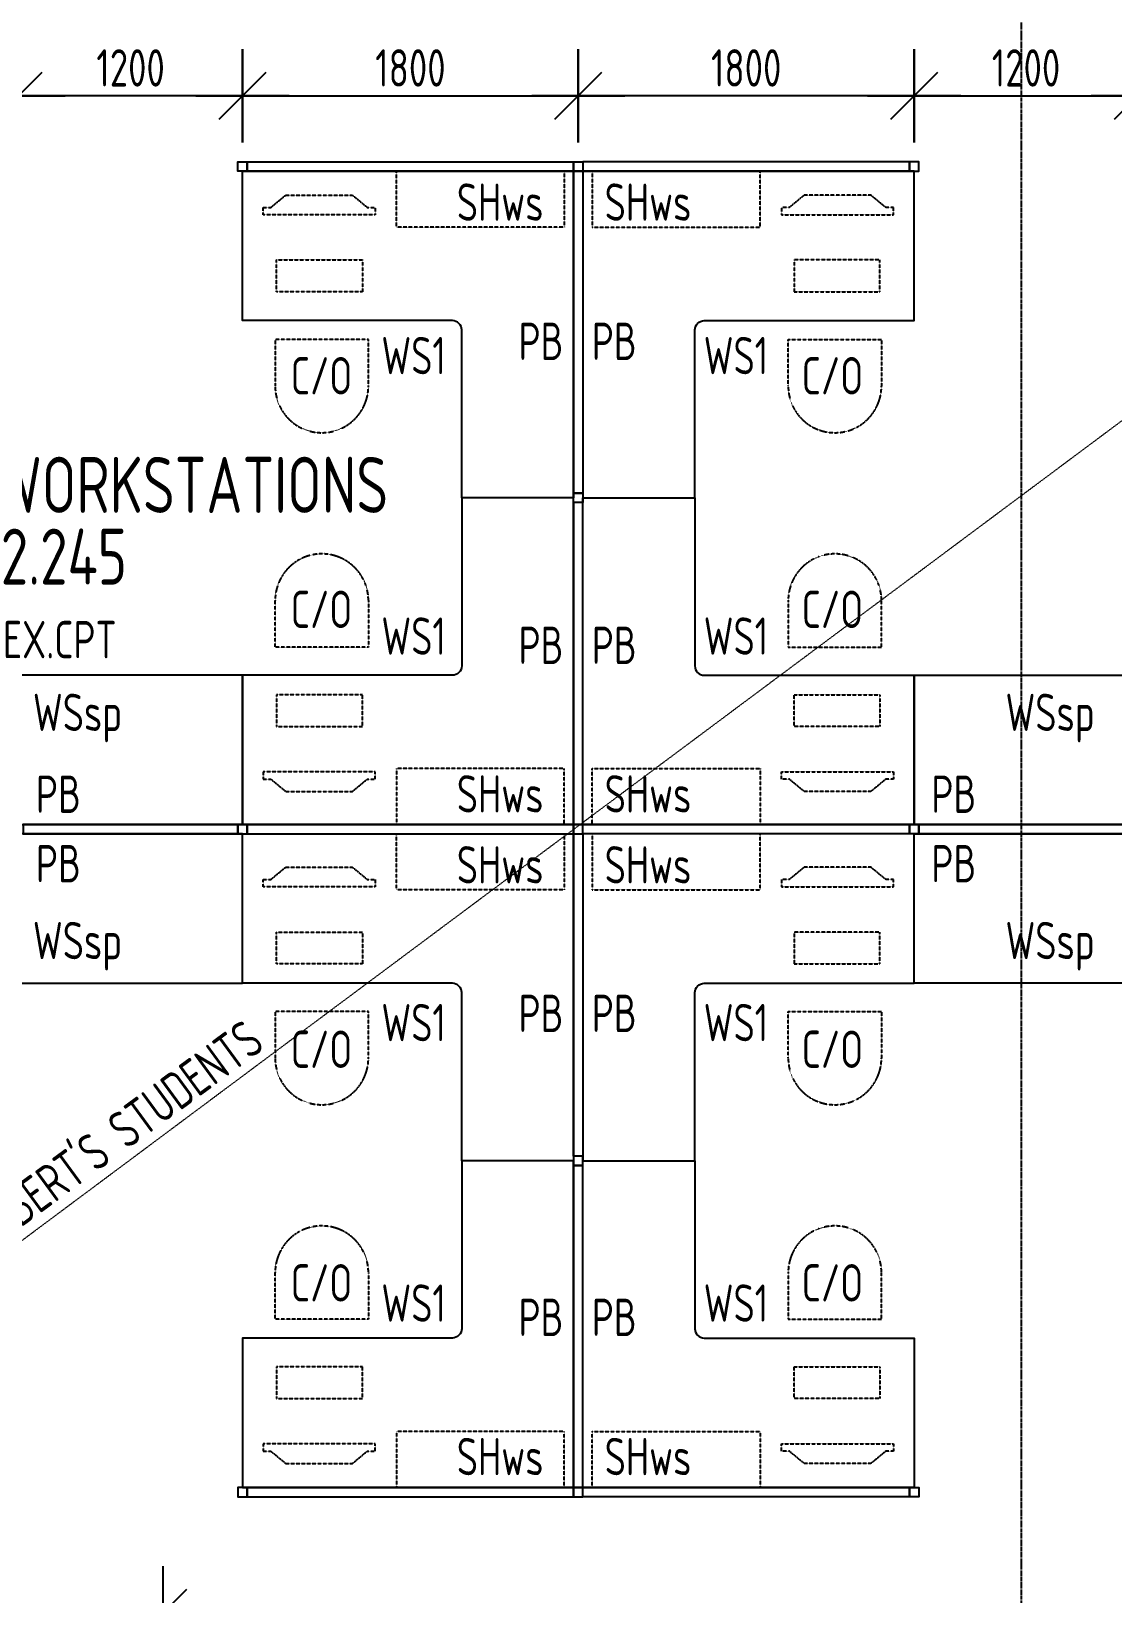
# Model space of a CAD drawing. Header units: millimetres. Extents: x -45258 to 103756, y -3540 to 105026.
# Drawn here: x 47266 to 53063, y 7473 to 15843 of the extents above; entities that cross this region are included whole.
import ezdxf
from ezdxf.enums import TextEntityAlignment as Align

# ---------------------------------------------------------------- set-up
doc = ezdxf.new("R2010")
doc.units = ezdxf.units.MM
doc.header["$LTSCALE"] = 0.4
for name, pattern in [('BLD-80-FL-2$0$CENTER', [50.8, 31.75, -6.35, 6.35, -6.35]), ('BLD-80-FL-2$0$DASHED2', [9.525, 6.35, -3.175]), ('BLD-80-FL-2$0$HIDDEN2', [4.7625, 3.175, -1.5875])]:
    doc.linetypes.add(name, pattern=pattern)
for name, color, linetype in [('BLD-80-FL-2$0$FU-EQPT-6H2', 6, 'BLD-80-FL-2$0$HIDDEN2'), ('BLD-80-FL-2$0$FU-EQPT-8H2', 8, 'BLD-80-FL-2$0$HIDDEN2'), ('BLD-80-FL-2$0$FU-FIXD-7CO-NEW', 7, 'Continuous'), ('BLD-80-FL-2$0$FU-FURN-6H2', 6, 'BLD-80-FL-2$0$HIDDEN2'), ('BLD-80-FL-2$0$ST-GRID-9CE', 9, 'BLD-80-FL-2$0$CENTER'), ('BLD-80-FL-2$0$TX-ATTR-7CO', 7, 'Continuous'), ('BLD-80-FL-2$0$TX-DIMS-8C0-100', 8, 'Continuous'), ('BLD-80-FL-2$0$TX-NOTE-7CO', 7, 'Continuous'), ('BLD-80-FL-2$0$TX-RMNU-2C0-100', 2, 'Continuous'), ('BLD-80-FL-2$0$TX-ROOM-2CO-100', 2, 'Continuous'), ('BLD-80-FL-2$0$TX-ROOM-2CO-NEW', 2, 'Continuous'), ('BLD-80-FL-2$0$TX-TEXT-7C0-100', 7, 'Continuous'), ('XREF', 8, 'Continuous')]:
    doc.layers.add(name, color=color, linetype=linetype)
doc.layers.add('BLD-80-FL-2$0$TX-LINE-6CO', color=6, linetype='Continuous', lineweight=18)
doc.styles.add('BLD-80-FL-2$0$Isocp2', font='isocp2.shx')
doc.styles.add('BLD-80-FL-2$0$STANDARD', font='isocp2.shx', dxfattribs={"width": 0.8})
doc.dimstyles.new('BLD-80-FL-2$0$TX-DIMS100', dxfattribs={"dimtxt": 200, "dimasz": 250, "dimexe": 125, "dimexo": 500, "dimgap": 50, "dimtad": 1, "dimdec": 1, "dimdsep": 46, "dimtxsty": 'BLD-80-FL-2$0$STANDARD', "dimblk1": 'BLD-80-FL-2$0$DIMTICK', "dimblk2": 'BLD-80-FL-2$0$DIMTICK', "dimsah": 1, "dimcen": 2.5, "dimse1": 1, "dimse2": 1, "dimclrd": 8, "dimclre": 8, "dimclrt": 2, "dimadec": 0, "dimazin": 0, "dimtfac": 1, "dimtdec": 1, "dimtmove": 2, "dimatfit": 3, "dimldrblk": 'BLD-80-FL-2$0$DIMTICK', "dimfxl": 1, "dimtolj": 1, "dimtzin": 0, "dimarcsym": 0})

# ---------------------------------------------------------------- blocks, each defined once
blk = doc.blocks.new('BLD-80-FL-2$0$DIMTICK')
for p, q in [((0, 1), (0, -1)), ((-1, 0), (1, 0))]:
    blk.add_line(p, q)
at = {"color": 2, "linetype": 'Continuous'}
blk.add_line((-0.5, -0.5), (0.5, 0.5), dxfattribs=at)
blk = doc.blocks.new('*D109')
at = {"layer": 'BLD-80-FL-2$0$TX-DIMS-8C0-100', "color": 8, "lineweight": -2, "transparency": 16777216}
blk.add_line((48450, 7827.3), (60750, 7827.3), dxfattribs=at)
at = {"layer": 'Defpoints', "color": 0, "transparency": 16777216}
for p in [(61000, 7827.3), (48200, 6450), (61000, 6450)]:
    blk.add_point(p, dxfattribs=at)
at = {"layer": 'BLD-80-FL-2$0$TX-DIMS-8C0-100', "color": 8, "lineweight": -2, "transparency": 16777216, "xscale": 250, "yscale": 250, "zscale": 250, "rotation": 180}
blk.add_blockref('BLD-80-FL-2$0$DIMTICK', (48200, 7827.3), dxfattribs=at)
at = {"layer": 'BLD-80-FL-2$0$TX-DIMS-8C0-100', "color": 8, "lineweight": -2, "transparency": 16777216, "xscale": 250, "yscale": 250, "zscale": 250}
blk.add_blockref('BLD-80-FL-2$0$DIMTICK', (61000, 7827.3), dxfattribs=at)
at = {"layer": 'BLD-80-FL-2$0$TX-DIMS-8C0-100', "color": 2, "transparency": 16777216, "insert": (54600, 7987.3), "char_height": 200, "attachment_point": 5, "style": 'BLD-80-FL-2$0$STANDARD'}
blk.add_mtext('\\A1;(1500mm HIGH SCREENS)', dxfattribs=at)
blk = doc.blocks.new('*D94')
at = {"layer": 'BLD-80-FL-2$0$TX-DIMS-8C0-100', "color": 8, "lineweight": -2, "transparency": 16777216}
blk.add_line((47175, 15953.7), (45875, 15953.7), dxfattribs=at)
at = {"layer": 'Defpoints', "color": 0, "transparency": 16777216}
for p in [(45625, 15953.7), (45625, 15550), (47425, 15550)]:
    blk.add_point(p, dxfattribs=at)
at = {"layer": 'BLD-80-FL-2$0$TX-DIMS-8C0-100', "color": 8, "lineweight": -2, "transparency": 16777216, "xscale": 250, "yscale": 250, "zscale": 250, "rotation": 180}
blk.add_blockref('BLD-80-FL-2$0$DIMTICK', (45625, 15953.7), dxfattribs=at)
at = {"layer": 'BLD-80-FL-2$0$TX-DIMS-8C0-100', "color": 8, "lineweight": -2, "transparency": 16777216, "xscale": 250, "yscale": 250, "zscale": 250}
blk.add_blockref('BLD-80-FL-2$0$DIMTICK', (47425, 15953.7), dxfattribs=at)
at = {"layer": 'BLD-80-FL-2$0$TX-DIMS-8C0-100', "color": 2, "transparency": 16777216, "insert": (46525, 16103.7), "char_height": 200, "attachment_point": 5, "style": 'BLD-80-FL-2$0$STANDARD'}
blk.add_mtext('\\A1;1800', dxfattribs=at)
blk = doc.blocks.new('*D95')
at = {"layer": 'BLD-80-FL-2$0$TX-DIMS-8C0-100', "color": 8, "lineweight": -2, "transparency": 16777216}
blk.add_line((48375, 15953.7), (47675, 15953.7), dxfattribs=at)
at = {"layer": 'Defpoints', "color": 0, "transparency": 16777216}
for p in [(47425, 15953.7), (47425, 15550), (48625, 15550)]:
    blk.add_point(p, dxfattribs=at)
at = {"layer": 'BLD-80-FL-2$0$TX-DIMS-8C0-100', "color": 8, "lineweight": -2, "transparency": 16777216, "xscale": 250, "yscale": 250, "zscale": 250, "rotation": 180}
blk.add_blockref('BLD-80-FL-2$0$DIMTICK', (47425, 15953.7), dxfattribs=at)
at = {"layer": 'BLD-80-FL-2$0$TX-DIMS-8C0-100', "color": 8, "lineweight": -2, "transparency": 16777216, "xscale": 250, "yscale": 250, "zscale": 250}
blk.add_blockref('BLD-80-FL-2$0$DIMTICK', (48625, 15953.7), dxfattribs=at)
at = {"layer": 'BLD-80-FL-2$0$TX-DIMS-8C0-100', "color": 2, "transparency": 16777216, "insert": (48025, 16103.8), "char_height": 200, "attachment_point": 5, "style": 'BLD-80-FL-2$0$STANDARD'}
blk.add_mtext('\\A1;1200', dxfattribs=at)
blk = doc.blocks.new('*U23')
blk.add_lwpolyline([(0, 822.5), (900, 822.5), (900, 1122.5), (0, 1122.5)], close=True)
at = {"layer": 'BLD-80-FL-2$0$TX-ATTR-7CO', "linetype": 'Continuous', "ltscale": 5, "style": 'BLD-80-FL-2$0$STANDARD', "width": 0.8}
for p in [(102.8, 780), (102.8, 533.3)]:
    blk.add_attdef('EQUIPMENT-TYPE', p, '', height=200, dxfattribs=at)
blk = doc.blocks.new('BLD-80-FL-2$0$NOTE')
at = {"layer": 'BLD-80-FL-2$0$TX-ATTR-7CO', "style": 'BLD-80-FL-2$0$Isocp2'}
blk.add_attdef('WWW', text='', height=2, dxfattribs=at).set_placement((0, 0), align=Align.MIDDLE)
blk = doc.blocks.new('*D96')
at = {"layer": 'BLD-80-FL-2$0$TX-DIMS-8C0-100', "color": 8, "lineweight": -2, "transparency": 16777216}
blk.add_line((48875, 15953.7), (50175, 15953.7), dxfattribs=at)
at = {"layer": 'Defpoints', "color": 0, "transparency": 16777216}
for p in [(50425, 15953.7), (48625, 15550), (50425, 15550)]:
    blk.add_point(p, dxfattribs=at)
at = {"layer": 'BLD-80-FL-2$0$TX-DIMS-8C0-100', "color": 8, "lineweight": -2, "transparency": 16777216, "xscale": 250, "yscale": 250, "zscale": 250, "rotation": 180}
blk.add_blockref('BLD-80-FL-2$0$DIMTICK', (48625, 15953.7), dxfattribs=at)
at = {"layer": 'BLD-80-FL-2$0$TX-DIMS-8C0-100', "color": 8, "lineweight": -2, "transparency": 16777216, "xscale": 250, "yscale": 250, "zscale": 250}
blk.add_blockref('BLD-80-FL-2$0$DIMTICK', (50425, 15953.7), dxfattribs=at)
at = {"layer": 'BLD-80-FL-2$0$TX-DIMS-8C0-100', "color": 2, "transparency": 16777216, "insert": (49525, 16103.7), "char_height": 200, "attachment_point": 5, "style": 'BLD-80-FL-2$0$STANDARD'}
blk.add_mtext('\\A1;1800', dxfattribs=at)
blk = doc.blocks.new('*D97')
at = {"layer": 'BLD-80-FL-2$0$TX-DIMS-8C0-100', "color": 8, "lineweight": -2, "transparency": 16777216}
blk.add_line((52475, 15953.7), (53175, 15953.7), dxfattribs=at)
at = {"layer": 'Defpoints', "color": 0, "transparency": 16777216}
for p in [(53425, 15953.7), (52225, 15550), (53425, 15550)]:
    blk.add_point(p, dxfattribs=at)
at = {"layer": 'BLD-80-FL-2$0$TX-DIMS-8C0-100', "color": 8, "lineweight": -2, "transparency": 16777216, "xscale": 250, "yscale": 250, "zscale": 250, "rotation": 180}
blk.add_blockref('BLD-80-FL-2$0$DIMTICK', (52225, 15953.7), dxfattribs=at)
at = {"layer": 'BLD-80-FL-2$0$TX-DIMS-8C0-100', "color": 8, "lineweight": -2, "transparency": 16777216, "xscale": 250, "yscale": 250, "zscale": 250}
blk.add_blockref('BLD-80-FL-2$0$DIMTICK', (53425, 15953.7), dxfattribs=at)
at = {"layer": 'BLD-80-FL-2$0$TX-DIMS-8C0-100', "color": 2, "transparency": 16777216, "insert": (52825, 16103.8), "char_height": 200, "attachment_point": 5, "style": 'BLD-80-FL-2$0$STANDARD'}
blk.add_mtext('\\A1;1200', dxfattribs=at)
blk = doc.blocks.new('*D98')
at = {"layer": 'BLD-80-FL-2$0$TX-DIMS-8C0-100', "color": 8, "lineweight": -2, "transparency": 16777216}
blk.add_line((51975, 15953.7), (50675, 15953.7), dxfattribs=at)
at = {"layer": 'Defpoints', "color": 0, "transparency": 16777216}
for p in [(50425, 15953.7), (50425, 15550), (52225, 15550)]:
    blk.add_point(p, dxfattribs=at)
at = {"layer": 'BLD-80-FL-2$0$TX-DIMS-8C0-100', "color": 8, "lineweight": -2, "transparency": 16777216, "xscale": 250, "yscale": 250, "zscale": 250, "rotation": 180}
blk.add_blockref('BLD-80-FL-2$0$DIMTICK', (50425, 15953.7), dxfattribs=at)
at = {"layer": 'BLD-80-FL-2$0$TX-DIMS-8C0-100', "color": 8, "lineweight": -2, "transparency": 16777216, "xscale": 250, "yscale": 250, "zscale": 250}
blk.add_blockref('BLD-80-FL-2$0$DIMTICK', (52225, 15953.7), dxfattribs=at)
at = {"layer": 'BLD-80-FL-2$0$TX-DIMS-8C0-100', "color": 2, "transparency": 16777216, "insert": (51325, 16103.7), "char_height": 200, "attachment_point": 5, "style": 'BLD-80-FL-2$0$STANDARD'}
blk.add_mtext('\\A1;1800', dxfattribs=at)
blk = doc.blocks.new('*D99')
at = {"layer": 'BLD-80-FL-2$0$TX-DIMS-8C0-100', "color": 8, "lineweight": -2, "transparency": 16777216}
blk.add_line((53675, 15953.7), (54975, 15953.7), dxfattribs=at)
at = {"layer": 'Defpoints', "color": 0, "transparency": 16777216}
for p in [(55225, 15953.7), (53425, 15550), (55225, 15550)]:
    blk.add_point(p, dxfattribs=at)
at = {"layer": 'BLD-80-FL-2$0$TX-DIMS-8C0-100', "color": 8, "lineweight": -2, "transparency": 16777216, "xscale": 250, "yscale": 250, "zscale": 250, "rotation": 180}
blk.add_blockref('BLD-80-FL-2$0$DIMTICK', (53425, 15953.7), dxfattribs=at)
at = {"layer": 'BLD-80-FL-2$0$TX-DIMS-8C0-100', "color": 8, "lineweight": -2, "transparency": 16777216, "xscale": 250, "yscale": 250, "zscale": 250}
blk.add_blockref('BLD-80-FL-2$0$DIMTICK', (55225, 15953.7), dxfattribs=at)
at = {"layer": 'BLD-80-FL-2$0$TX-DIMS-8C0-100', "color": 2, "transparency": 16777216, "insert": (54325, 16103.7), "char_height": 200, "attachment_point": 5, "style": 'BLD-80-FL-2$0$STANDARD'}
blk.add_mtext('\\A1;1800', dxfattribs=at)
blk = doc.blocks.new('BLD-80-FL-2$0$RMIDEN-2')
at = {"layer": 'BLD-80-FL-2$0$TX-RMNU-2C0-100', "style": 'BLD-80-FL-2$0$STANDARD'}
blk.add_attdef('ROOMNUM', (-11.5, 487.7), '', height=300, dxfattribs=at)
at = {"layer": 'BLD-80-FL-2$0$TX-ROOM-2CO-100', "style": 'BLD-80-FL-2$0$STANDARD'}
for tag, p in [('ROOMNAM1', (-12.1, 1710.3)), ('ROOMNAM2', (-12.1, 1300.5)), ('ROOMNAM3', (-12.1, 892.8))]:
    blk.add_attdef(tag, p, '', height=300, dxfattribs=at)
at = {"layer": 'BLD-80-FL-2$0$TX-TEXT-7C0-100', "style": 'BLD-80-FL-2$0$STANDARD'}
blk.add_attdef('XX', (2, 157.6), '', height=200, dxfattribs=at)
blk = doc.blocks.new('BLD-80-FL-2', base_point=(226.58, 457.44))
at = {"layer": 'BLD-80-FL-2$0$FU-EQPT-8H2'}
for points in [[(48777.33, 15356.56), (48856.98, 15422.47), (49213.82, 15422.47), (49293.48, 15356.56), (49335.4, 15356.56), (49335.4, 15316.88), (48735.4, 15316.88), (48735.4, 15356.56)], [(52072.67, 15356.56), (51993.01, 15422.47), (51636.18, 15422.47), (51556.52, 15356.56), (51514.59, 15356.56), (51514.59, 15316.88), (52114.59, 15316.88), (52114.59, 15356.56)], [(49268, 15074.91), (49268, 14904.91), (48808, 14904.91), (48808, 15074.91)], [(51581.99, 15074.91), (51581.99, 14904.91), (52041.99, 14904.91), (52041.99, 15074.91)], [(49268, 12575.11), (49268, 12745.11), (48808, 12745.11), (48808, 12575.11)], [(51581.99, 12575.11), (51581.99, 12745.11), (52041.99, 12745.11), (52041.99, 12575.11)], [(48777.33, 12293.46), (48856.98, 12227.55), (49213.82, 12227.55), (49293.48, 12293.46), (49335.4, 12293.46), (49335.4, 12333.14), (48735.4, 12333.14), (48735.4, 12293.46)], [(52072.67, 12293.46), (51993.01, 12227.55), (51636.18, 12227.55), (51556.52, 12293.46), (51514.59, 12293.46), (51514.59, 12333.14), (52114.59, 12333.14), (52114.59, 12293.46)], [(48777.33, 11756.56), (48856.98, 11822.47), (49213.82, 11822.47), (49293.48, 11756.56), (49335.4, 11756.56), (49335.4, 11716.88), (48735.4, 11716.88), (48735.4, 11756.56)], [(52072.67, 11756.56), (51993.01, 11822.47), (51636.18, 11822.47), (51556.52, 11756.56), (51514.59, 11756.56), (51514.59, 11716.88), (52114.59, 11716.88), (52114.59, 11756.56)], [(49268, 11474.91), (49268, 11304.91), (48808, 11304.91), (48808, 11474.91)], [(51581.99, 11474.91), (51581.99, 11304.91), (52041.99, 11304.91), (52041.99, 11474.91)], [(49268, 8975.11), (49268, 9145.11), (48808, 9145.11), (48808, 8975.11)], [(51581.99, 8975.11), (51581.99, 9145.11), (52041.99, 9145.11), (52041.99, 8975.11)], [(48777.33, 8693.46), (48856.98, 8627.55), (49213.82, 8627.55), (49293.48, 8693.46), (49335.4, 8693.46), (49335.4, 8733.14), (48735.4, 8733.14), (48735.4, 8693.46)], [(52072.67, 8693.46), (51993.01, 8627.55), (51636.18, 8627.55), (51556.52, 8693.46), (51514.59, 8693.46), (51514.59, 8733.14), (52114.59, 8733.14), (52114.59, 8693.46)]]:
    blk.add_lwpolyline(points, close=True, dxfattribs=at)
at = {"layer": 'BLD-80-FL-2$0$FU-FIXD-7CO-NEW'}
for points in [[(48650, 15550.01), (48600, 15550.01), (48600, 15600.01), (48650, 15600.01)], [(50400, 15550.01), (48650, 15550.01), (48650, 15600.01), (50400, 15600.01)], [(50450, 15550.01), (50400, 15550.01), (50400, 15600.01), (50450, 15600.01)], [(50450, 15550.01), (52200, 15550.01), (52200, 15600.01), (50450, 15600.01)], [(52200, 15550.01), (52250, 15550.01), (52250, 15600.01), (52200, 15600.01)], [(50450, 13825.01), (50400, 13825.01), (50400, 15550.01), (50450, 15550.01)], [(50450, 13775.01), (50400, 13775.01), (50400, 13825.01), (50450, 13825.01)], [(50450, 13775.01), (50400, 13775.01), (50400, 12050.01), (50450, 12050.01)], [(47425, 12050.01), (48625, 12050.01), (48625, 12850.01), (47425, 12850.01)], [(53425, 12050.01), (52225, 12050.01), (52225, 12850.01), (53425, 12850.01)], [(47425, 11200.01), (48625, 11200.01), (48625, 12000.01), (47425, 12000.01)], [(47450, 12000.01), (48600, 12000.01), (48600, 12050.01), (47450, 12050.01)], [(48650, 12050.01), (48600, 12050.01), (48600, 12000.01), (48650, 12000.01)], [(50400, 12050.01), (48650, 12050.01), (48650, 12000.01), (50400, 12000.01)], [(50450, 12050.01), (50400, 12050.01), (50400, 12000.01), (50450, 12000.01)], [(50450, 10275.01), (50400, 10275.01), (50400, 12000.01), (50450, 12000.01)], [(50450, 12050.01), (52200, 12050.01), (52200, 12000.01), (50450, 12000.01)], [(52200, 12050.01), (52250, 12050.01), (52250, 12000.01), (52200, 12000.01)], [(53425, 11200.01), (52225, 11200.01), (52225, 12000.01), (53425, 12000.01)], [(53400, 12000.01), (52250, 12000.01), (52250, 12050.01), (53400, 12050.01)], [(50450, 10275.01), (50400, 10275.01), (50400, 10225.01), (50450, 10225.01)], [(50450, 10225.01), (50400, 10225.01), (50400, 8500.01), (50450, 8500.01)], [(48650, 8500.01), (48600, 8500.01), (48600, 8450.01), (48650, 8450.01)], [(50400, 8500.01), (48650, 8500.01), (48650, 8450.01), (50400, 8450.01)], [(50450, 8500.01), (50400, 8500.01), (50400, 8450.01), (50450, 8450.01)], [(50450, 8500.01), (52200, 8500.01), (52200, 8450.01), (50450, 8450.01)], [(52200, 8500.01), (52250, 8500.01), (52250, 8450.01), (52200, 8450.01)]]:
    blk.add_lwpolyline(points, close=True, dxfattribs=at)
at = {"layer": 'BLD-80-FL-2$0$FU-FIXD-7CO-NEW', "flags": 128}
for points in [[(48625, 15550.01), (50400, 15550.01), (50400, 13800.01), (49800, 13800.01), (49800, 14700.01, 0.4142136), (49750, 14750.01), (48625, 14750.01)], [(52225, 15550.01), (50450, 15550.01), (50450, 13800.01), (51050, 13800.01), (51050, 14700.01, -0.4142136), (51100, 14750.01), (52225, 14750.01)], [(48625, 12050.01), (50400, 12050.01), (50400, 13800.01), (49800, 13800.01), (49800, 12900.01, -0.4142136), (49750, 12850.01), (48625, 12850.01)], [(52225, 12050.01), (50450, 12050.01), (50450, 13800.01), (51050, 13800.01), (51050, 12900.01, 0.4142136), (51100, 12850.01), (52225, 12850.01)], [(48625, 12000.01), (50400, 12000.01), (50400, 10250.01), (49800, 10250.01), (49800, 11150.01, 0.4142136), (49750, 11200.01), (48625, 11200.01)], [(52225, 12000.01), (50450, 12000.01), (50450, 10250.01), (51050, 10250.01), (51050, 11150.01, -0.4142136), (51100, 11200.01), (52225, 11200.01)], [(48625, 8500.01), (50400, 8500.01), (50400, 10250.01), (49800, 10250.01), (49800, 9350.01, -0.4142136), (49750, 9300.01), (48625, 9300.01)], [(52225, 8500.01), (50450, 8500.01), (50450, 10250.01), (51050, 10250.01), (51050, 9350.01, 0.4142136), (51100, 9300.01), (52225, 9300.01)]]:
    blk.add_lwpolyline(points, format="xyb", close=True, dxfattribs=at)
at = {"layer": 'BLD-80-FL-2$0$FU-FURN-6H2'}
for points in [[(49299.85, 14399.65), (49299.85, 14649.65), (48799.85, 14649.65), (48799.85, 14399.65, 1)], [(51550.15, 14399.65), (51550.15, 14649.65), (52050.15, 14649.65), (52050.15, 14399.65, -1)], [(49299.85, 13250.37), (49299.85, 13000.37), (48799.85, 13000.37), (48799.85, 13250.37, -1)], [(51550.15, 13250.37), (51550.15, 13000.37), (52050.15, 13000.37), (52050.15, 13250.37, 1)], [(49299.85, 10799.65), (49299.85, 11049.65), (48799.85, 11049.65), (48799.85, 10799.65, 1)], [(51550.15, 10799.65), (51550.15, 11049.65), (52050.15, 11049.65), (52050.15, 10799.65, -1)], [(49299.85, 9650.37), (49299.85, 9400.37), (48799.85, 9400.37), (48799.85, 9650.37, -1)], [(51550.15, 9650.37), (51550.15, 9400.37), (52050.15, 9400.37), (52050.15, 9650.37, 1)]]:
    blk.add_lwpolyline(points, format="xyb", close=True, dxfattribs=at)
at = {"layer": 'BLD-80-FL-2$0$ST-GRID-9CE'}
blk.add_line((52800, -2523.99), (52799.97, 31750), dxfattribs=at)
at = {"layer": 'BLD-80-FL-2$0$TX-LINE-6CO', "linetype": 'BLD-80-FL-2$0$DASHED2'}
blk.add_line((45600, 8450.01), (55200, 15600.01), dxfattribs=at)
at = {"layer": 'BLD-80-FL-2$0$FU-EQPT-6H2'}
ref = blk.add_blockref('*U23', (50350, 14427.47), dxfattribs=dict(at, xscale=-1))
ref.add_attrib('EQUIPMENT-TYPE', 'SHws', (49773.71, 15284.99), dxfattribs={"layer": 'BLD-80-FL-2$0$TX-ATTR-7CO', "linetype": 'Continuous', "ltscale": 5, "height": 200, "style": 'BLD-80-FL-2$0$STANDARD', "width": 0.8})
ref = blk.add_blockref('*U23', (50500, 14427.47), dxfattribs=at)
ref.add_attrib('EQUIPMENT-TYPE', 'SHws', (50566.46, 15284.99), dxfattribs={"layer": 'BLD-80-FL-2$0$TX-ATTR-7CO', "linetype": 'Continuous', "ltscale": 5, "height": 200, "style": 'BLD-80-FL-2$0$STANDARD', "width": 0.8})
ref = blk.add_blockref('*U23', (50350, 13172.55), dxfattribs=dict(at, rotation=180))
ref.add_attrib('EQUIPMENT-TYPE', 'SHws', (49773.71, 12115.02), dxfattribs={"layer": 'BLD-80-FL-2$0$TX-ATTR-7CO', "linetype": 'Continuous', "ltscale": 5, "height": 200, "style": 'BLD-80-FL-2$0$STANDARD', "width": 0.8})
ref = blk.add_blockref('*U23', (50500, 13172.55), dxfattribs=dict(at, xscale=-1, rotation=180))
ref.add_attrib('EQUIPMENT-TYPE', 'SHws', (50566.46, 12115.02), dxfattribs={"layer": 'BLD-80-FL-2$0$TX-ATTR-7CO', "linetype": 'Continuous', "ltscale": 5, "height": 200, "style": 'BLD-80-FL-2$0$STANDARD', "width": 0.8})
ref = blk.add_blockref('*U23', (50350, 10877.47), dxfattribs=dict(at, xscale=-1))
ref.add_attrib('EQUIPMENT-TYPE', 'SHws', (49773.71, 11734.99), dxfattribs={"layer": 'BLD-80-FL-2$0$TX-ATTR-7CO', "linetype": 'Continuous', "ltscale": 5, "height": 200, "style": 'BLD-80-FL-2$0$STANDARD', "width": 0.8})
ref = blk.add_blockref('*U23', (50500, 10877.47), dxfattribs=at)
ref.add_attrib('EQUIPMENT-TYPE', 'SHws', (50566.46, 11734.99), dxfattribs={"layer": 'BLD-80-FL-2$0$TX-ATTR-7CO', "linetype": 'Continuous', "ltscale": 5, "height": 200, "style": 'BLD-80-FL-2$0$STANDARD', "width": 0.8})
ref = blk.add_blockref('*U23', (50350, 9622.55), dxfattribs=dict(at, rotation=180))
ref.add_attrib('EQUIPMENT-TYPE', 'SHws', (49773.71, 8565.02), dxfattribs={"layer": 'BLD-80-FL-2$0$TX-ATTR-7CO', "linetype": 'Continuous', "ltscale": 5, "height": 200, "style": 'BLD-80-FL-2$0$STANDARD', "width": 0.8})
ref = blk.add_blockref('*U23', (50500, 9622.55), dxfattribs=dict(at, xscale=-1, rotation=180))
ref.add_attrib('EQUIPMENT-TYPE', 'SHws', (50566.46, 8565.02), dxfattribs={"layer": 'BLD-80-FL-2$0$TX-ATTR-7CO', "linetype": 'Continuous', "ltscale": 5, "height": 200, "style": 'BLD-80-FL-2$0$STANDARD', "width": 0.8})
at = {"layer": 'BLD-80-FL-2$0$TX-NOTE-7CO'}
ref = blk.add_blockref('BLD-80-FL-2$0$NOTE', (50101.84, 14639.16), dxfattribs=dict(at, xscale=50, yscale=50, zscale=50))
ref.add_attrib('WWW', 'PB', (50104.58, 14539.16), dxfattribs={"layer": 'BLD-80-FL-2$0$TX-ATTR-7CO', "height": 200, "style": 'BLD-80-FL-2$0$Isocp2', "width": 0.8})
ref = blk.add_blockref('BLD-80-FL-2$0$NOTE', (50756, 14639.16), dxfattribs=dict(at, xscale=-50, yscale=50, zscale=50))
ref.add_attrib('WWW', 'PB', (50497.26, 14539.16), dxfattribs={"layer": 'BLD-80-FL-2$0$TX-ATTR-7CO', "height": 200, "style": 'BLD-80-FL-2$0$Isocp2', "width": 0.8})
ref = blk.add_blockref('BLD-80-FL-2$0$NOTE', (49494.37, 14562.84), dxfattribs=dict(at, xscale=50, yscale=50, zscale=50))
ref.add_attrib('WWW', 'WS1', (49369.11, 14462.84), dxfattribs={"layer": 'BLD-80-FL-2$0$TX-ATTR-7CO', "height": 200, "style": 'BLD-80-FL-2$0$Isocp2', "width": 0.8})
ref = blk.add_blockref('BLD-80-FL-2$0$NOTE', (51355.63, 14562.84), dxfattribs=dict(at, xscale=-50, yscale=50, zscale=50))
ref.add_attrib('WWW', 'WS1', (51096.88, 14462.84), dxfattribs={"layer": 'BLD-80-FL-2$0$TX-ATTR-7CO', "height": 200, "style": 'BLD-80-FL-2$0$Isocp2', "width": 0.8})
ref = blk.add_blockref('BLD-80-FL-2$0$NOTE', (48969.23, 14454.6), dxfattribs=dict(at, xscale=50, yscale=50, zscale=50))
ref.add_attrib('WWW', 'C/O', (48883.43, 14354.6), dxfattribs={"layer": 'BLD-80-FL-2$0$TX-ATTR-7CO', "height": 200, "style": 'BLD-80-FL-2$0$Isocp2', "width": 0.8})
ref = blk.add_blockref('BLD-80-FL-2$0$NOTE', (51880.76, 14454.6), dxfattribs=dict(at, xscale=-50, yscale=50, zscale=50))
ref.add_attrib('WWW', 'C/O', (51622.02, 14354.6), dxfattribs={"layer": 'BLD-80-FL-2$0$TX-ATTR-7CO', "height": 200, "style": 'BLD-80-FL-2$0$Isocp2', "width": 0.8})
ref = blk.add_blockref('BLD-80-FL-2$0$NOTE', (48969.23, 13203.31), dxfattribs=dict(at, xscale=50, yscale=50, zscale=50))
ref.add_attrib('WWW', 'C/O', (48883.43, 13103.31), dxfattribs={"layer": 'BLD-80-FL-2$0$TX-ATTR-7CO', "height": 200, "style": 'BLD-80-FL-2$0$Isocp2', "width": 0.8})
ref = blk.add_blockref('BLD-80-FL-2$0$NOTE', (51880.76, 13203.31), dxfattribs=dict(at, xscale=-50, yscale=50, zscale=50))
ref.add_attrib('WWW', 'C/O', (51622.02, 13103.31), dxfattribs={"layer": 'BLD-80-FL-2$0$TX-ATTR-7CO', "height": 200, "style": 'BLD-80-FL-2$0$Isocp2', "width": 0.8})
ref = blk.add_blockref('BLD-80-FL-2$0$NOTE', (49494.37, 13060.24), dxfattribs=dict(at, xscale=50, yscale=50, zscale=50))
ref.add_attrib('WWW', 'WS1', (49369.11, 12960.24), dxfattribs={"layer": 'BLD-80-FL-2$0$TX-ATTR-7CO', "height": 200, "style": 'BLD-80-FL-2$0$Isocp2', "width": 0.8})
ref = blk.add_blockref('BLD-80-FL-2$0$NOTE', (51355.63, 13060.24), dxfattribs=dict(at, xscale=-50, yscale=50, zscale=50))
ref.add_attrib('WWW', 'WS1', (51096.88, 12960.24), dxfattribs={"layer": 'BLD-80-FL-2$0$TX-ATTR-7CO', "height": 200, "style": 'BLD-80-FL-2$0$Isocp2', "width": 0.8})
ref = blk.add_blockref('BLD-80-FL-2$0$NOTE', (50101.84, 13010.85), dxfattribs=dict(at, xscale=-50, yscale=50, zscale=50, rotation=180))
ref.add_attrib('WWW', 'PB', (50104.58, 12910.85), dxfattribs={"layer": 'BLD-80-FL-2$0$TX-ATTR-7CO', "height": 200, "style": 'BLD-80-FL-2$0$Isocp2', "width": 0.8})
ref = blk.add_blockref('BLD-80-FL-2$0$NOTE', (50756, 13010.85), dxfattribs=dict(at, xscale=50, yscale=50, zscale=50, rotation=180))
ref.add_attrib('WWW', 'PB', (50497.26, 12910.85), dxfattribs={"layer": 'BLD-80-FL-2$0$TX-ATTR-7CO', "height": 200, "style": 'BLD-80-FL-2$0$Isocp2', "width": 0.8})
ref = blk.add_blockref('BLD-80-FL-2$0$NOTE', (47759.92, 12651.66), dxfattribs=dict(at, xscale=-50, yscale=50, zscale=50))
ref.add_attrib('WWW', 'WSsp', (47501.17, 12551.66), dxfattribs={"layer": 'BLD-80-FL-2$0$TX-ATTR-7CO', "height": 200, "style": 'BLD-80-FL-2$0$Isocp2', "width": 0.8})
ref = blk.add_blockref('BLD-80-FL-2$0$NOTE', (52990.07, 12651.66), dxfattribs=dict(at, xscale=50, yscale=50, zscale=50))
ref.add_attrib('WWW', 'WSsp', (52714.62, 12551.66), dxfattribs={"layer": 'BLD-80-FL-2$0$TX-ATTR-7CO', "height": 200, "style": 'BLD-80-FL-2$0$Isocp2', "width": 0.8})
ref = blk.add_blockref('BLD-80-FL-2$0$NOTE', (47514.84, 12213.16), dxfattribs=dict(at, xscale=50, yscale=50, zscale=50))
ref.add_attrib('WWW', 'PB', (47517.58, 12113.16), dxfattribs={"layer": 'BLD-80-FL-2$0$TX-ATTR-7CO', "height": 200, "style": 'BLD-80-FL-2$0$Isocp2', "width": 0.8})
ref = blk.add_blockref('BLD-80-FL-2$0$NOTE', (52314.84, 12213.16), dxfattribs=dict(at, xscale=50, yscale=50, zscale=50))
ref.add_attrib('WWW', 'PB', (52317.58, 12113.16), dxfattribs={"layer": 'BLD-80-FL-2$0$TX-ATTR-7CO', "height": 200, "style": 'BLD-80-FL-2$0$Isocp2', "width": 0.8})
ref = blk.add_blockref('BLD-80-FL-2$0$NOTE', (47514.84, 11841.16), dxfattribs=dict(at, xscale=50, yscale=50, zscale=50))
ref.add_attrib('WWW', 'PB', (47517.58, 11741.16), dxfattribs={"layer": 'BLD-80-FL-2$0$TX-ATTR-7CO', "height": 200, "style": 'BLD-80-FL-2$0$Isocp2', "width": 0.8})
ref = blk.add_blockref('BLD-80-FL-2$0$NOTE', (52314.84, 11841.16), dxfattribs=dict(at, xscale=50, yscale=50, zscale=50))
ref.add_attrib('WWW', 'PB', (52317.58, 11741.16), dxfattribs={"layer": 'BLD-80-FL-2$0$TX-ATTR-7CO', "height": 200, "style": 'BLD-80-FL-2$0$Isocp2', "width": 0.8})
ref = blk.add_blockref('BLD-80-FL-2$0$NOTE', (47759.92, 11429.24), dxfattribs=dict(at, xscale=-50, yscale=50, zscale=50))
ref.add_attrib('WWW', 'WSsp', (47501.17, 11329.24), dxfattribs={"layer": 'BLD-80-FL-2$0$TX-ATTR-7CO', "height": 200, "style": 'BLD-80-FL-2$0$Isocp2', "width": 0.8})
ref = blk.add_blockref('BLD-80-FL-2$0$NOTE', (52990.07, 11429.24), dxfattribs=dict(at, xscale=50, yscale=50, zscale=50))
ref.add_attrib('WWW', 'WSsp', (52714.62, 11329.24), dxfattribs={"layer": 'BLD-80-FL-2$0$TX-ATTR-7CO', "height": 200, "style": 'BLD-80-FL-2$0$Isocp2', "width": 0.8})
ref = blk.add_blockref('BLD-80-FL-2$0$NOTE', (50101.84, 11039.16), dxfattribs=dict(at, xscale=50, yscale=50, zscale=50))
ref.add_attrib('WWW', 'PB', (50104.58, 10939.16), dxfattribs={"layer": 'BLD-80-FL-2$0$TX-ATTR-7CO', "height": 200, "style": 'BLD-80-FL-2$0$Isocp2', "width": 0.8})
ref = blk.add_blockref('BLD-80-FL-2$0$NOTE', (50756, 11039.16), dxfattribs=dict(at, xscale=-50, yscale=50, zscale=50))
ref.add_attrib('WWW', 'PB', (50497.26, 10939.16), dxfattribs={"layer": 'BLD-80-FL-2$0$TX-ATTR-7CO', "height": 200, "style": 'BLD-80-FL-2$0$Isocp2', "width": 0.8})
ref = blk.add_blockref('BLD-80-FL-2$0$NOTE', (49494.37, 10989.78), dxfattribs=dict(at, xscale=-50, yscale=50, zscale=50, rotation=180))
ref.add_attrib('WWW', 'WS1', (49369.11, 10889.78), dxfattribs={"layer": 'BLD-80-FL-2$0$TX-ATTR-7CO', "height": 200, "style": 'BLD-80-FL-2$0$Isocp2', "width": 0.8})
ref = blk.add_blockref('BLD-80-FL-2$0$NOTE', (51355.63, 10989.78), dxfattribs=dict(at, xscale=50, yscale=50, zscale=50, rotation=180))
ref.add_attrib('WWW', 'WS1', (51096.88, 10889.78), dxfattribs={"layer": 'BLD-80-FL-2$0$TX-ATTR-7CO', "height": 200, "style": 'BLD-80-FL-2$0$Isocp2', "width": 0.8})
ref = blk.add_blockref('BLD-80-FL-2$0$NOTE', (48969.23, 10846.71), dxfattribs=dict(at, xscale=-50, yscale=50, zscale=50, rotation=180))
ref.add_attrib('WWW', 'C/O', (48883.43, 10746.71), dxfattribs={"layer": 'BLD-80-FL-2$0$TX-ATTR-7CO', "height": 200, "style": 'BLD-80-FL-2$0$Isocp2', "width": 0.8})
ref = blk.add_blockref('BLD-80-FL-2$0$NOTE', (51880.76, 10846.71), dxfattribs=dict(at, xscale=50, yscale=50, zscale=50, rotation=180))
ref.add_attrib('WWW', 'C/O', (51622.02, 10746.71), dxfattribs={"layer": 'BLD-80-FL-2$0$TX-ATTR-7CO', "height": 200, "style": 'BLD-80-FL-2$0$Isocp2', "width": 0.8})
ref = blk.add_blockref('BLD-80-FL-2$0$NOTE', (48969.23, 9595.42), dxfattribs=dict(at, xscale=-50, yscale=50, zscale=50, rotation=180))
ref.add_attrib('WWW', 'C/O', (48883.43, 9495.42), dxfattribs={"layer": 'BLD-80-FL-2$0$TX-ATTR-7CO', "height": 200, "style": 'BLD-80-FL-2$0$Isocp2', "width": 0.8})
ref = blk.add_blockref('BLD-80-FL-2$0$NOTE', (51880.76, 9595.42), dxfattribs=dict(at, xscale=50, yscale=50, zscale=50, rotation=180))
ref.add_attrib('WWW', 'C/O', (51622.02, 9495.42), dxfattribs={"layer": 'BLD-80-FL-2$0$TX-ATTR-7CO', "height": 200, "style": 'BLD-80-FL-2$0$Isocp2', "width": 0.8})
ref = blk.add_blockref('BLD-80-FL-2$0$NOTE', (49494.37, 9487.18), dxfattribs=dict(at, xscale=-50, yscale=50, zscale=50, rotation=180))
ref.add_attrib('WWW', 'WS1', (49369.11, 9387.18), dxfattribs={"layer": 'BLD-80-FL-2$0$TX-ATTR-7CO', "height": 200, "style": 'BLD-80-FL-2$0$Isocp2', "width": 0.8})
ref = blk.add_blockref('BLD-80-FL-2$0$NOTE', (51355.63, 9487.18), dxfattribs=dict(at, xscale=50, yscale=50, zscale=50, rotation=180))
ref.add_attrib('WWW', 'WS1', (51096.88, 9387.18), dxfattribs={"layer": 'BLD-80-FL-2$0$TX-ATTR-7CO', "height": 200, "style": 'BLD-80-FL-2$0$Isocp2', "width": 0.8})
ref = blk.add_blockref('BLD-80-FL-2$0$NOTE', (50101.84, 9410.85), dxfattribs=dict(at, xscale=-50, yscale=50, zscale=50, rotation=180))
ref.add_attrib('WWW', 'PB', (50104.58, 9310.85), dxfattribs={"layer": 'BLD-80-FL-2$0$TX-ATTR-7CO', "height": 200, "style": 'BLD-80-FL-2$0$Isocp2', "width": 0.8})
ref = blk.add_blockref('BLD-80-FL-2$0$NOTE', (50756, 9410.85), dxfattribs=dict(at, xscale=50, yscale=50, zscale=50, rotation=180))
ref.add_attrib('WWW', 'PB', (50497.26, 9310.85), dxfattribs={"layer": 'BLD-80-FL-2$0$TX-ATTR-7CO', "height": 200, "style": 'BLD-80-FL-2$0$Isocp2', "width": 0.8})
at = {"layer": 'BLD-80-FL-2$0$TX-ROOM-2CO-NEW'}
ref = blk.add_blockref('BLD-80-FL-2$0$RMIDEN-2', (47387.71, 12433.94), dxfattribs=at)
ref.add_attrib('XX', 'EX.CPT', (47340.3, 12941.21), dxfattribs={"layer": 'BLD-80-FL-2$0$TX-TEXT-7C0-100', "height": 200, "style": 'BLD-80-FL-2$0$STANDARD', "width": 0.8})
ref.add_attrib('ROOMNUM', '2.245', (47328.87, 13335.83), dxfattribs={"layer": 'BLD-80-FL-2$0$TX-RMNU-2C0-100', "height": 300, "style": 'BLD-80-FL-2$0$STANDARD', "width": 0.8})
ref.add_attrib('ROOMNAM2', 'WORKSTATIONS', (47308.9, 13720.12), dxfattribs={"layer": 'BLD-80-FL-2$0$TX-ROOM-2CO-100', "height": 300, "style": 'BLD-80-FL-2$0$STANDARD', "width": 0.8})
at = {"layer": 'BLD-80-FL-2$0$TX-TEXT-7C0-100', "insert": (47121.2, 9907), "char_height": 200, "attachment_point": 1, "rotation": 36.25, "style": 'BLD-80-FL-2$0$STANDARD'}
blk.add_mtext("ROBERT'S STUDENTS", dxfattribs=at)
at = {"layer": 'BLD-80-FL-2$0$TX-DIMS-8C0-100'}
for base, p1, p2, picture, middle in [((45625, 15953.73), (47425, 15550.01), (45625, 15550.01), '*D94', (46525, 16103.73)), ((47425, 15953.73), (48625, 15550.01), (47425, 15550.01), '*D95', (48025, 16103.75)), ((50425, 15953.73), (52225, 15550.01), (50425, 15550.01), '*D98', (51325, 16103.73))]:
    dim = blk.add_linear_dim(base=base, p1=p1, p2=p2, dimstyle='BLD-80-FL-2$0$TX-DIMS100', override={"dimfxl": 3}, dxfattribs=at)
    dim.commit()
    dim.dimension.update_dxf_attribs({"geometry": picture, "text_midpoint": middle})
for base, p1, p2, picture, middle in [((50425, 15953.73), (48625, 15550.01), (50425, 15550.01), '*D96', (49525, 16103.73)), ((53425, 15953.73), (52225, 15550.01), (53425, 15550.01), '*D97', (52825, 16103.75)), ((55225, 15953.73), (53425, 15550.01), (55225, 15550.01), '*D99', (54325, 16103.73))]:
    dim = blk.add_linear_dim(base=base, p1=p1, p2=p2, angle=180, dimstyle='BLD-80-FL-2$0$TX-DIMS100', override={"dimfxl": 3}, dxfattribs=at)
    dim.commit()
    dim.dimension.update_dxf_attribs({"geometry": picture, "text_midpoint": middle})
dim = blk.add_linear_dim(base=(60999.99, 7827.26), p1=(48199.99, 6450.03), p2=(60999.99, 6450.03), text='(1500mm HIGH SCREENS)', dimstyle='BLD-80-FL-2$0$TX-DIMS100', override={"dimfxl": 3}, dxfattribs=at)
dim.commit()
dim.dimension.update_dxf_attribs({"geometry": '*D109', "text_midpoint": (54599.99, 7987.26)})

msp = doc.modelspace()

# ---------------------------------------------------------------- block references
at = {"layer": 'XREF'}
msp.add_blockref('BLD-80-FL-2', (0, 0), dxfattribs=at)

doc.saveas('drawing.dxf')
